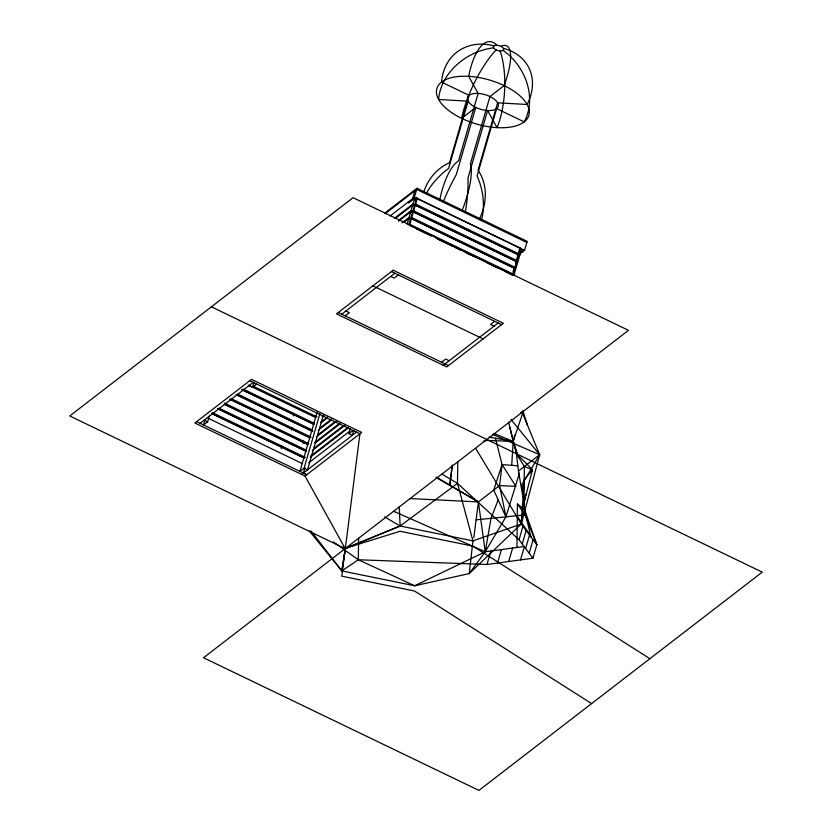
<?xml version="1.0" encoding="UTF-8"?>
<svg xmlns="http://www.w3.org/2000/svg" width="832" height="832" viewBox="0 0 832 832"><rect width="100%" height="100%" fill="white"/><g stroke="black" fill="none" stroke-linecap="round" stroke-linejoin="round"><path stroke-width="1.25" d="M309.286 530.889L341.848 570.918L414.658 585.78L469.248 573.57L521.258 524.025L523.942 502.965L524.347 466.513L516.381 453.482L509.808 427.18M310.939 530.91L341.848 570.918L358.311 559.77L358.634 538.106M519.438 473.221L505.929 516.838L485.233 551.772L469.248 573.57L472.94 540.873L457.475 483.371L457.787 461.708M516.963 547.456L517.4 503.994L524.618 509.725L536.848 544.752L532.938 558.22L486.949 564.481L358.311 559.77L333.382 541.923M517.4 503.994L525.148 514.904L536.848 544.752L521.258 524.025L524.202 479.804L532.459 469.747L516.381 453.482L518.471 471.037L522.85 496.579M511.711 465.327L513.188 441.386L514.779 435.178M517.743 465.774L502.05 464.589L499.585 485.586L505.929 516.838L493.73 490.1L502.05 464.589L495.446 438.246M452.265 464.942L449.748 485.347L452.244 466.138M249.766 380.723L359.934 433.784L341.775 576.181L414.575 591.032L591.614 703.591M291.512 429.998L291.845 427.45M293.301 415.958L293.634 413.41M473.814 537.742L478.39 501.925L499.585 485.586L515.902 486.356L502.05 464.589M305.698 473.834L305.042 476.07L361.702 432.422L251.534 379.361L194.865 423.01L305.042 476.07L345.228 548.631L341.848 570.918L345.394 548.298L400.14 526.011L457.475 483.371L519.043 539.75L532.938 558.22M358.311 559.77L414.658 585.78L485.233 551.772L491.015 518.336L498.181 499.855M524.347 466.513L532.459 469.747L523.942 502.965L525.72 494.333M523.942 502.965L525.73 494.312M281.268 448.646L281.923 446.17M384.696 516.932L400.14 526.011L472.94 540.873L521.258 524.025L539.666 454.709L521.862 411.653M204.974 419.994L203.528 424.965L207.657 421.782L209.466 415.563M249.07 385.559L252.512 387.223L253.958 382.252M317.262 411.726L299.926 471.39L304.054 468.208L319.946 413.514M303.368 473.054L305.001 467.438M323.388 415.168L307.497 469.872L304.054 468.208M414.898 190.788L412.61 198.64L416.094 200.314M390.135 215.956L414.378 197.278L416.988 188.302L527.166 241.353L524.555 250.338L519.719 254.062M407.16 224.162L408.793 218.546L410.509 219.378L411.393 218.691L514.686 268.434L513.053 274.05L512.169 274.726M401.96 222.934L409.115 217.422L410.748 211.817L412.464 212.638L413.348 211.962L516.641 261.706L515.008 267.311L514.124 267.998M398.809 220.137L411.07 210.694L412.703 205.078L414.419 205.91L415.314 205.223L518.596 254.966L516.963 260.582L516.079 261.269M394.638 218.119L413.026 203.954L414.658 198.349L416.385 199.17L417.269 198.494L520.551 248.238L518.918 253.854L518.034 254.53M416.894 197.413L408.876 224.983L409.77 224.307L411.393 218.691M353.798 430.331L352.362 435.313L348.92 433.649L350.355 428.678M410.842 218.254L411.726 217.568L413.348 211.962M412.797 211.515L413.681 210.839L415.314 205.223M414.752 204.786L415.636 204.1L417.269 198.494M512.949 272.022L514.394 267.051M515.486 263.318L517.286 257.098M518.014 254.613L519.813 248.404M515.757 263.671L517.795 262.09L519.428 256.485L517.712 255.653L518.596 254.966M517.712 256.932L519.761 255.362L521.383 249.746L519.667 248.924L520.551 248.238M523.432 249.454L522.777 251.701L519.303 250.026M486.949 564.481L490.859 551.013M497.515 563.035L501.426 549.567M508.695 561.517L512.616 548.049M519.043 539.75L522.954 526.282M522.236 543.993L526.146 530.525M520.51 559.915L524.42 546.447L485.233 551.772L393.713 511.306M525.616 548.486L529.526 535.018M529.183 553.228L533.094 539.76M517.743 456.092L513.188 441.386L522.881 412.662L520.458 412.433M531.003 472.763L532.459 469.747M384.613 213.242L416.988 188.302M385.268 213.606L416.666 189.415L526.833 242.476M408.533 203.07L413.639 199.129M395.335 218.462L412.703 205.078M398.486 221.26L410.748 211.817M403.686 222.477L408.793 218.546M200.086 423.311L253.209 382.377M341.744 314.174L394.857 273.239M252.512 387.223L256.651 384.041M345.186 315.827L349.315 312.645L345.873 310.991M398.299 274.903L394.17 278.086L390.728 276.422M322.088 416.822L324.126 415.251M514.686 268.434L513.802 269.121L515.518 269.953L513.885 275.558L435.573 237.838M320.455 422.438L327.6 416.926M321.152 422.77L327.278 418.049M319.519 428.376L331.781 418.933M318.167 430.29L331.448 420.056M317.564 435.115L334.932 421.73M316.212 437.029L336.648 421.283M314.579 442.634L340.122 422.958M315.276 442.967L339.799 424.081M313.654 448.583L343.273 425.755M312.302 450.486L344.989 425.308M310.669 456.102L348.473 426.982M310.346 457.226L348.14 428.106M308.714 462.831L349.575 431.35M348.92 433.649L353.049 430.466M441.584 362.253L445.713 359.07L449.155 360.734M494.707 321.329L490.568 324.511L494.01 326.175M301.6 474.417L356.491 432.13M443.258 365.279L498.15 322.982M518.471 471.037L539.666 454.709L510.983 419.442M211.401 306.821L762.258 572.125L478.941 790.4L203.518 657.748L628.482 330.335L353.059 197.683L69.742 415.958L345.228 548.631L400.14 526.011L399.246 506.574M345.394 548.298L400.057 531.274L472.867 546.125L649.896 658.694M483.215 441.449L486.855 440.419L513.188 441.386L517.691 454.958M476.102 519.834L525.148 514.904L522.07 484.422L539.666 454.709L492.565 434.398M409.75 498.545L478.39 501.925L485.233 551.772M489.154 437.122L513.188 441.386L508.622 422.219M494.146 433.545L513.188 441.386M414.378 197.278L524.555 250.338M415.636 204.1L518.918 253.854M413.026 203.954L519.761 255.362M413.681 210.839L516.963 260.582M411.07 210.694L517.795 262.09M515.757 262.382L517.473 263.214L515.84 268.83L409.115 217.422M411.726 217.568L515.008 267.311M409.77 224.307L513.053 274.05M410.041 225.545L429.77 235.05M416.406 228.779L431.486 236.049M437.289 238.836L452.379 246.106M454.698 247.229L460.502 250.016M466.305 252.814L474.427 256.724M487.198 262.87L498.794 268.466M504.598 271.263L512.73 275.174M391.414 271.586L501.592 324.646M372.902 285.854L483.07 338.915M338.302 312.51L448.469 365.57M253.198 386.204L317.023 416.946M248.227 385.091L315.536 417.508M243.11 389.022L313.903 423.124M243.391 390.27L314.184 424.362M241.634 389.584L313.581 424.237M237.682 394.077L311.948 429.853M236.787 394.763L312.229 431.09M236.194 394.649L312.78 431.538M231.078 398.58L311.158 437.143M231.358 399.818L310.274 437.83M229.59 399.142L309.67 437.705M224.484 403.073L308.038 443.321M224.754 404.321L308.308 444.558M224.151 404.196L307.715 444.444M219.045 408.138L306.082 450.05M218.161 408.814L306.353 451.298M217.558 408.699L305.76 451.173M212.441 412.63L305.282 457.34M211.557 413.317L304.398 458.026M212.118 413.754L303.794 457.912M208.166 418.246L302.172 463.518M204.214 420.129L207.657 421.782M196.643 421.647L306.81 474.708M436.54 477.693L478.39 501.925L436.01 476.986M441.969 474.105L457.475 483.371M343.117 547.144L345.228 548.631M516.797 515.746L531.118 536.463M535.413 542.682L536.848 544.752M475.79 448.531L521.258 524.025M518.357 456.83L516.381 453.482L517.213 455.572M522.787 410.592L527.55 425.412M524.618 509.725L530.837 536.765M302.827 440.939L303.15 443.466M462.769 208.988A67.153 19.49 -64.3 0 0 470.392 163.862L489.954 96.533L504.119 85.613A54.132 15.704 -64.3 0 0 500.885 46.301M439.598 200.585A67.153 25.563 -86.8 0 1 458.578 160.774L478.14 93.434L468.676 76.336A54.132 20.613 -86.8 0 1 496.943 45.271A5.325 2.548 16.2 0 1 503.568 49.785A5.325 2.548 16.2 0 1 495.05 49.306A5.325 2.548 16.2 0 1 496.943 45.271M423.914 191.578A67.153 55.64 52.4 0 1 449.54 162.687L469.102 95.358L441.553 82.087A54.132 44.855 52.4 0 1 493.927 45.906M426.452 193.263A67.153 53.123 -29 0 1 448.562 168.49L468.125 101.15L438.63 99.497A54.132 42.827 -29 0 1 493.605 47.84M443.851 200.408A67.153 19.49 -64.3 0 1 456.227 174.782L475.79 107.442L461.625 118.352A54.132 15.704 -64.3 0 1 496.163 49.941M465.306 211.973A67.153 25.563 -86.8 0 0 468.031 177.871L487.594 110.531L497.058 127.629A54.132 20.613 -86.8 0 0 500.094 50.97M481.364 220.626A67.153 55.64 52.4 0 0 477.079 175.958L496.642 108.618L524.181 121.888A54.132 44.855 52.4 0 0 503.11 50.326M479.097 219.606A67.153 53.123 -29 0 0 478.057 170.154L497.619 102.814L527.103 104.478A54.132 42.827 -29 0 0 503.433 48.391M393.193 270.223L336.523 313.872L446.701 366.933L503.36 323.284L393.193 270.223M472.462 105.539A15.974 7.644 16.2 0 0 498.004 106.985A15.974 7.644 16.2 0 0 478.14 93.434A15.974 7.644 16.2 0 0 472.462 105.539M451.651 112.653A47.913 22.942 16.2 0 0 528.278 116.969A47.913 22.942 16.2 0 0 468.676 76.336A47.913 22.942 16.2 0 0 451.651 112.653"/></g></svg>
